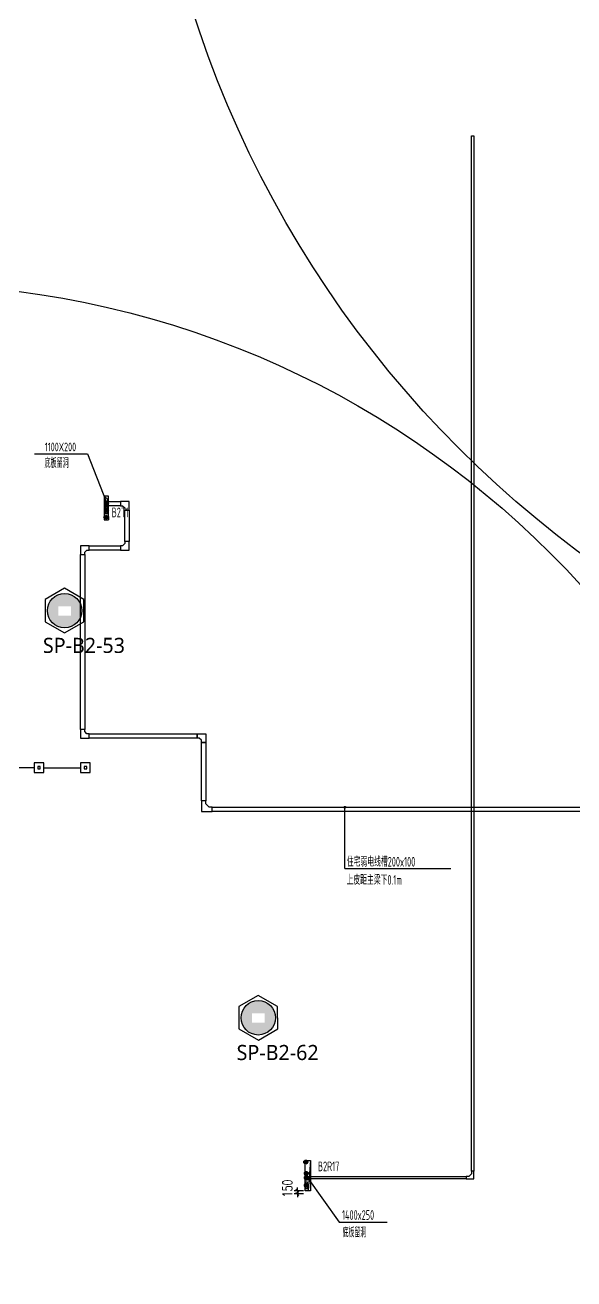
# Model space of a CAD drawing. Extents: x 444086 to 1693832, y -6784 to 371769.
# Drawn here: x 1523462 to 1548860, y 225366 to 283399 of the extents above; entities that cross this region are included whole.
import ezdxf

# ---------------------------------------------------------------- set-up
doc = ezdxf.new("R2010")
doc.units = 0
doc.header["$LTSCALE"] = 1000
doc.header["$MEASUREMENT"] = 0
doc.linetypes.add('CONTINOUS', pattern=[0])
doc.layers.get('0').update_dxf_attribs({"color": 1, "linetype": 'CONTINUOUS'})
doc.layers.get('Defpoints').update_dxf_attribs({"color": 8, "linetype": 'CONTINUOUS'})
for name, color, linetype in [('AP', 7, 'CONTINUOUS'), ('CABLETRAY_WEAK', 6, 'CONTINUOUS'), ('T-C-CHANNELS', 30, 'CONTINUOUS'), ('T-I-CHANNELS', 2, 'CONTINUOUS'), ('T-P-G RDJ', 1, 'CONTINOUS'), ('T-R-INTEGRATE', 1, 'CONTINUOUS'), ('T-SYSTEM', 4, 'CONTINUOUS'), ('T-SYSTEM BLOCK', 4, 'CONTINUOUS'), ('T-TEXT', 7, 'CONTINUOUS'), ('T-TEXT-RD', 3, 'CONTINUOUS'), ('T-电源线槽', 1, 'CONTINUOUS'), ('T-铁塔', 3, 'CONTINUOUS'), ('WALL', 9, 'CONTINUOUS')]:
    doc.layers.add(name, color=color, linetype=linetype)
doc.styles.add('DIM_FONT', font='SIMPLEX', dxfattribs={"width": 0.7, "bigfont": 'GBCBIG'})
doc.styles.add('GBSTYLE', font='gbxwxt.shx', dxfattribs={"width": 0.6, "bigfont": 'gbhzfs.shx'})
doc.styles.get("Standard").update_dxf_attribs({"font": 'GBENOR', "bigfont": 'GBCBIG'})
doc.dimstyles.new('DIMN150', dxfattribs={"dimscale": 1.5, "dimtxt": 300, "dimasz": 100, "dimexe": 250, "dimexo": 300, "dimgap": 150, "dimtad": 1, "dimdec": 0, "dimzin": 0, "dimdsep": 46, "dimtxsty": 'DIM_FONT', "dimblk": 'ARCHTICK', "dimcen": 0.09, "dimclrt": 7, "dimazin": 2, "dimtfac": 1, "dimtdec": 0, "dimtix": 1, "dimtmove": 2, "dimatfit": 3, "dimfxl": 1, "dimtolj": 1, "dimtzin": 0, "dimarcsym": 0})

# ---------------------------------------------------------------- blocks, each defined once
blk = doc.blocks.new('单口数据点')
at = {"layer": 'T-SYSTEM BLOCK'}
for points in [[(148816, -13376), (149116, -13376), (149116, -13076), (148816, -13076)], [(148929, -13263), (149004, -13263), (149004, -13188), (148929, -13188)]]:
    blk.add_lwpolyline(points, close=True, dxfattribs=at)
blk = doc.blocks.new('_ArchTick')
at = {"color": 0, "linetype": 'ByBlock', "const_width": 0.4}
blk.add_lwpolyline([(-0.5, -0.5), (0.5, 0.5)], dxfattribs=at)
blk = doc.blocks.new('*D718')
at = {"layer": 'Defpoints', "color": 0}
for p in [(-55263, 86600), (-54900, 86750, 0), (-54900, 86600, 0)]:
    blk.add_point(p, dxfattribs=at)
at = {"layer": 'T-P-G RDJ', "color": 0, "lineweight": -2}
for p, q in [((-54975, 86750), (-55413, 86750)), ((-54975, 86600), (-55413, 86600)), ((-55263, 86750), (-55263, 86900)), ((-55263, 86750), (-55263, 86600)), ((-55263, 86600), (-55263, 86450))]:
    blk.add_line(p, q, dxfattribs=at)
at = {"layer": 'T-P-G RDJ', "color": 0, "lineweight": -2, "xscale": 150, "yscale": 150, "zscale": 150}
for p, rotation in [((-55263, 86750), 270), ((-55263, 86600), 90)]:
    blk.add_blockref('_ArchTick', p, dxfattribs=dict(at, rotation=rotation))
at = {"layer": 'T-P-G RDJ', "color": 7, "insert": (-55724, 86857), "char_height": 450, "attachment_point": 5, "rotation": 90, "style": 'DIM_FONT'}
blk.add_mtext('\\A1;150', dxfattribs=at)
blk = doc.blocks.new('A$C27A92A3A')
at = {"layer": 'T-TEXT', "linetype": 'ByBlock'}
h = blk.add_hatch(color=7, dxfattribs=at)
edge = h.paths.add_edge_path()
edge.add_arc((-53068.2, 104500.4), 37.5, 0, 360)
at = {"layer": 'CABLETRAY_WEAK'}
for p, q in [((-47200, 87650.4, 0), (-47200, 135576.6, 0)), ((-47200, 135576.6, 0), (-47100, 135576.6, 0)), ((-47100, 135576.6, 0), (-47100, 87650.4, 0)), ((-47100, 87650.4, 0), (-47200, 87650.4, 0)), ((-47100, 87650.4, 0), (-47200, 87650.4, 0)), ((-47200, 87650.4, 0), (-47200, 87525.4, 0)), ((-47100, 87300.4, 0), (-47100, 87650.4, 0)), ((-54900, 87450.4), (-54800, 87250.4)), ((-54900, 87250.4), (-54800, 87450.4)), ((-54800, 87250.4, 0), (-54800, 87450.4, 0)), ((-54800, 87300.4, 0), (-54800, 87400.4, 0)), ((-54800, 87400.4, 0), (-47450, 87400.4, 0)), ((-47450, 87300.4, 0), (-54800, 87300.4, 0)), ((-47450, 87400.4, 0), (-47450, 87300.4, 0)), ((-47325, 87400.4, 0), (-47450, 87400.4, 0)), ((-47450, 87400.4, 0), (-47450, 87300.4, 0)), ((-47450, 87300.4, 0), (-47100, 87300.4, 0)), ((-47200, 87525.4, 0), (-47325, 87400.4, 0))]:
    blk.add_line(p, q, dxfattribs=at)
at = {"layer": 'CABLETRAY_WEAK', "elevation": 0}
blk.add_lwpolyline([(-54800, 87250.4), (-54800, 87450.4), (-54900, 87450.4), (-54900, 87250.4)], close=True, dxfattribs=at)
at = {"layer": 'T-C-CHANNELS'}
for p, q in [((-64050, 118100.4), (-64150, 118400.4)), ((-64150, 118100.4), (-64050, 118400.4))]:
    blk.add_line(p, q, dxfattribs=at)
at = {"layer": 'T-C-CHANNELS', "elevation": 0}
blk.add_lwpolyline([(-64150, 118100.4), (-64050, 118100.4), (-64050, 118400.4), (-64150, 118400.4)], close=True, dxfattribs=at)
at = {"layer": 'T-I-CHANNELS'}
for p, q in [((-64050, 118450.4), (-64150, 118650.4)), ((-64150, 118450.4), (-64050, 118650.4)), ((-64050, 118450.4, 0), (-64050, 118650.4, 0)), ((-64050, 118650.4, 0), (-63450, 118650.4, 0)), ((-63450, 118450.4, 0), (-64050, 118450.4, 0)), ((-63450, 118650.4, 0), (-63450, 118450.4, 0)), ((-63050, 118650.4, 0), (-63450, 118650.4, 0)), ((-63450, 118650.4, 0), (-63450, 118450.4, 0)), ((-63450, 118450.4, 0), (-63350, 118450.4, 0)), ((-63350, 118450.4, 0), (-63250, 118350.4, 0)), ((-63050, 118250.4, 0), (-63050, 118650.4, 0)), ((-63250, 118350.4, 0), (-63250, 118250.4, 0)), ((-63250, 118250.4, 0), (-63050, 118250.4, 0)), ((-63250, 116800.4, 0), (-63250, 118250.4, 0)), ((-63250, 118250.4, 0), (-63050, 118250.4, 0)), ((-63050, 118250.4, 0), (-63050, 116800.4, 0)), ((-63250, 116700.4, 0), (-63350, 116600.4, 0)), ((-63050, 116800.4, 0), (-63250, 116800.4, 0)), ((-63050, 116800.4, 0), (-63250, 116800.4, 0)), ((-63250, 116800.4, 0), (-63250, 116700.4, 0)), ((-63050, 116400.4, 0), (-63050, 116800.4, 0)), ((-64900, 116600.4, 0), (-65300, 116600.4, 0)), ((-65300, 116600.4, 0), (-65300, 116200.4, 0)), ((-65300, 108100.4, 0), (-65300, 116200.4, 0)), ((-65300, 116200.4, 0), (-65100, 116200.4, 0)), ((-65300, 116200.4, 0), (-65100, 116200.4, 0)), ((-65100, 116300.4, 0), (-65000, 116400.4, 0)), ((-65100, 116200.4, 0), (-65100, 116300.4, 0)), ((-65100, 116200.4, 0), (-65100, 108100.4, 0)), ((-65000, 116400.4, 0), (-64900, 116400.4, 0)), ((-64900, 116400.4, 0), (-64900, 116600.4, 0)), ((-64900, 116600.4, 0), (-63450, 116600.4, 0)), ((-64900, 116400.4, 0), (-64900, 116600.4, 0)), ((-63450, 116400.4, 0), (-64900, 116400.4, 0)), ((-63450, 116600.4, 0), (-63450, 116400.4, 0)), ((-63350, 116600.4, 0), (-63450, 116600.4, 0)), ((-63450, 116600.4, 0), (-63450, 116400.4, 0)), ((-63450, 116400.4, 0), (-63050, 116400.4, 0)), ((-65100, 108100.4, 0), (-65300, 108100.4, 0)), ((-65300, 108100.4, 0), (-65300, 107700.4, 0)), ((-65100, 108100.4, 0), (-65300, 108100.4, 0)), ((-65100, 108000.4, 0), (-65100, 108100.4, 0)), ((-65000, 107900.4, 0), (-65100, 108000.4, 0)), ((-65300, 107700.4, 0), (-64900, 107700.4, 0)), ((-64900, 107900.4, 0), (-65000, 107900.4, 0)), ((-64900, 107700.4, 0), (-64900, 107900.4, 0)), ((-64900, 107900.4, 0), (-59900, 107900.4, 0)), ((-64900, 107700.4, 0), (-64900, 107900.4, 0)), ((-59900, 107700.4, 0), (-64900, 107700.4, 0)), ((-59900, 107900.4, 0), (-59900, 107700.4, 0)), ((-59900, 107900.4, 0), (-59500, 107900.4, 0)), ((-59900, 107700.4, 0), (-59900, 107900.4, 0)), ((-59800, 107700.4, 0), (-59900, 107700.4, 0)), ((-59700, 107600.4, 0), (-59800, 107700.4, 0)), ((-59700, 107500.4, 0), (-59700, 107600.4, 0)), ((-59700, 107500.4, 0), (-59500, 107500.4, 0)), ((-59700, 104800.4, 0), (-59700, 107500.4, 0)), ((-59500, 107500.4, 0), (-59700, 107500.4, 0)), ((-59500, 107900.4, 0), (-59500, 107500.4, 0)), ((-59500, 107500.4, 0), (-59500, 104800.4, 0)), ((-59500, 104800.4, 0), (-59700, 104800.4, 0)), ((-59700, 104800.4, 0), (-59700, 104300.4, 0)), ((-59500, 104800.4, 0), (-59700, 104800.4, 0)), ((-59500, 104650.4, 0), (-59500, 104800.4, 0)), ((-59350, 104500.4, 0), (-59500, 104650.4, 0)), ((-59200, 104500.4, 0), (-59350, 104500.4, 0)), ((-59200, 104300.4, 0), (-59200, 104500.4, 0)), ((-59200, 104500.4, 0), (-30650, 104500.4, 0)), ((-59200, 104300.4, 0), (-59200, 104500.4, 0)), ((-59700, 104300.4, 0), (-59200, 104300.4, 0)), ((-30650, 104300.4, 0), (-59200, 104300.4, 0)), ((-54900, 87600.4), (-54800, 87500.4)), ((-54900, 87500.4), (-54800, 87600.4)), ((-54800, 87500.4, 0), (-54800, 87600.4, 0))]:
    blk.add_line(p, q, dxfattribs=at)
at = {"layer": 'T-I-CHANNELS', "elevation": 0}
for points in [[(-64150, 118450.4), (-64050, 118450.4), (-64050, 118650.4), (-64150, 118650.4)], [(-54800, 87500.4), (-54800, 87600.4), (-54900, 87600.4), (-54900, 87500.4)]]:
    blk.add_lwpolyline(points, close=True, dxfattribs=at)
at = {"layer": 'T-P-G RDJ'}
for p, q in [((-67422, 120860.5, 0), (-64967, 120860.5, 0)), ((-64967, 120860.5, 0), (-64105, 118648.8, 0)), ((-64200, 118900.4, 0), (-64050, 118750.4)), ((-64050, 118750.4), (-64000, 117800.4, 0)), ((-54650, 88150.4), (-54761.4, 86759.3)), ((-54781.9, 87330.8), (-53324.4, 85286.8, 0)), ((-54761.4, 86759.3), (-54900, 86749.8)), ((-53324.4, 85286.8, 0), (-51100.4, 85286.8, 0))]:
    blk.add_line(p, q, dxfattribs=at)
at = {"layer": 'T-P-G RDJ', "elevation": 0}
blk.add_lwpolyline([(-64200, 117800.4), (-64000, 117800.4), (-64000, 118900.4), (-64200, 118900.4)], close=True, dxfattribs=at)
at = {"layer": 'T-P-G RDJ'}
blk.add_lwpolyline([(-54650, 88150.4), (-54650, 86749.8), (-54900, 86749.8), (-54900, 88150.4)], close=True, dxfattribs=at)
at = {"layer": 'T-SYSTEM', "elevation": 0}
for points in [[(-64100, 118550.4, 0, 0, 0), (-63601.4, 119049, 150, 0, 0), (-63362.4, 119288, 0, 0, 0)], [(-64100, 118250.4, 0, 0, 0), (-63601.4, 118749, 150, 0, 0), (-63362.4, 118988, 0, 0, 0)], [(-64100, 118550.4, 0, 0, 0), (-64598.6, 118051.8, 150, 0, 0), (-64837.6, 117812.8, 0, 0, 0)], [(-63387.4, 118663, 0, 0, 0), (-63886, 118164.4, 150, 0, 0), (-64125, 117925.4, 0, 0, 0)], [(-64125, 117925.4, 0, 0, 0), (-64623.6, 117426.8, 150, 0, 0), (-64862.6, 117187.8, 0, 0, 0)], [(-64100, 118250.4, 0, 0, 0), (-64598.6, 117751.8, 150, 0, 0), (-64837.6, 117512.8, 0, 0, 0)], [(-54875, 88075.4, 0, 0, 0), (-54376.4, 88574, 150, 0, 0), (-54137.4, 88813, 0, 0, 0)], [(-54112.4, 88287.9, 0, 0, 0), (-54611, 87789.4, 150, 0, 0), (-54850, 87550.4, 0, 0, 0)], [(-54875, 88075.4, 0, 0, 0), (-55373.6, 87576.8, 150, 0, 0), (-55612.6, 87337.8, 0, 0, 0)], [(-54112.4, 88087.9, 0, 0, 0), (-54611, 87589.4, 150, 0, 0), (-54850, 87350.4, 0, 0, 0)], [(-54112.4, 87737.9, 0, 0, 0), (-54611, 87239.4, 150, 0, 0), (-54850, 87000.4, 0, 0, 0)], [(-54850, 87550.4, 0, 0, 0), (-55348.6, 87051.8, 150, 0, 0), (-55587.6, 86812.8, 0, 0, 0)], [(-54850, 87350.4, 0, 0, 0), (-55348.6, 86851.8, 150, 0, 0), (-55587.6, 86612.8, 0, 0, 0)], [(-54850, 87000.4, 0, 0, 0), (-55348.6, 86501.8, 150, 0, 0), (-55587.6, 86262.8, 0, 0, 0)]]:
    blk.add_lwpolyline(points, format="xyseb", dxfattribs=at)
at = {"layer": 'T-SYSTEM', "const_width": 90, "elevation": 0}
for points in [[(-64145, 118550.4, 1), (-64055, 118550.4, 1)], [(-64145, 118550.4, 1), (-64055, 118550.4, 1)], [(-64145, 118550.4, 1), (-64055, 118550.4, 1)], [(-64170, 117925.4, 1), (-64080, 117925.4, 1)], [(-64170, 117925.4, 1), (-64080, 117925.4, 1)], [(-64170, 117925.4, 1), (-64080, 117925.4, 1)], [(-64145, 118250.4, 1), (-64055, 118250.4, 1)], [(-64145, 118250.4, 1), (-64055, 118250.4, 1)], [(-64145, 118250.4, 1), (-64055, 118250.4, 1)], [(-54920, 88075.4, 1), (-54830, 88075.4, 1)], [(-54920, 88075.4, 1), (-54830, 88075.4, 1)], [(-54920, 88075.4, 1), (-54830, 88075.4, 1)], [(-54895, 87550.4, 1), (-54805, 87550.4, 1)], [(-54895, 87550.4, 1), (-54805, 87550.4, 1)], [(-54895, 87550.4, 1), (-54805, 87550.4, 1)], [(-54895, 87550.4, 1), (-54805, 87550.4, 1)], [(-54895, 87550.4, 1), (-54805, 87550.4, 1)], [(-54895, 87550.4, 1), (-54805, 87550.4, 1)], [(-54895, 87350.4, 1), (-54805, 87350.4, 1)], [(-54895, 87350.4, 1), (-54805, 87350.4, 1)], [(-54895, 87350.4, 1), (-54805, 87350.4, 1)], [(-54895, 87350.4, 1), (-54805, 87350.4, 1)], [(-54895, 87350.4, 1), (-54805, 87350.4, 1)], [(-54895, 87350.4, 1), (-54805, 87350.4, 1)], [(-54895, 87000.4, 1), (-54805, 87000.4, 1)], [(-54895, 87000.4, 1), (-54805, 87000.4, 1)], [(-54895, 87000.4, 1), (-54805, 87000.4, 1)]]:
    blk.add_lwpolyline(points, format="xyb", close=True, dxfattribs=at)
at = {"layer": 'T-SYSTEM'}
for centre in [(-64100, 118550.4), (-64100, 118550.4), (-64100, 118550.4), (-64125, 117925.4), (-64125, 117925.4), (-64125, 117925.4), (-64100, 118250.4), (-64100, 118250.4), (-64100, 118250.4), (-54875, 88075.4), (-54875, 88075.4), (-54875, 88075.4), (-54850, 87550.4), (-54850, 87550.4), (-54850, 87550.4), (-54850, 87550.4), (-54850, 87550.4), (-54850, 87550.4), (-54850, 87350.4), (-54850, 87350.4), (-54850, 87350.4), (-54850, 87350.4), (-54850, 87350.4), (-54850, 87350.4), (-54850, 87000.4), (-54850, 87000.4), (-54850, 87000.4)]:
    blk.add_circle(centre, 90, dxfattribs=at)
at = {"layer": 'T-TEXT', "color": 7, "linetype": 'ByBlock'}
for q in [(-53068.2, 104500.4), (-48156.4, 101661.5)]:
    blk.add_line((-53068.2, 101661.5), q, dxfattribs=at)
blk.add_circle((-53068.2, 104500.4), 37.5, dxfattribs=at)
at = {"layer": 'T-电源线槽', "linetype": 'ByBlock', "ltscale": 0.05}
for p, q in [((-64150, 117900.4), (-64100, 117950.4)), ((-64150, 117950.4), (-64100, 117900.4)), ((-54900, 88100.4), (-54850, 88050.4)), ((-54850, 88100.4), (-54900, 88050.4))]:
    blk.add_line(p, q, dxfattribs=at)
at = {"layer": 'T-电源线槽', "linetype": 'ByBlock', "ltscale": 0.05, "elevation": 0}
for points in [[(-64150, 117900.4), (-64100, 117900.4), (-64100, 117950.4), (-64150, 117950.4)], [(-54900, 88100.4), (-54900, 88050.4), (-54850, 88050.4), (-54850, 88100.4)]]:
    blk.add_lwpolyline(points, close=True, dxfattribs=at)
at = {"layer": 'T-铁塔', "linetype": 'ByBlock', "elevation": 0}
blk.add_lwpolyline([(-54900, 87150.4), (-54900, 86850.4), (-54800, 86850.4), (-54800, 87150.4)], close=True, dxfattribs=at)
at = {"layer": 'T-P-G RDJ', "style": 'GBSTYLE'}
for s, height, width, p in [('1100X200', 400, 0.7, (-66950, 120974.1, 0)), ('底板留洞', 400, 0.7, (-66963.5, 120210.7, 0)), ('1400x250', 450, 0.6, (-53194.4, 85400.4, 0)), ('底板留洞', 450, 0.6, (-53163.5, 84594.2, 0))]:
    blk.add_text(s, height=height, dxfattribs=dict(at, width=width)).set_placement(p)
at = {"layer": 'T-TEXT', "color": 7, "linetype": 'ByBlock', "style": 'GBSTYLE', "width": 0.7}
for s, p in [('住宅弱电线槽200x100', (-52971.9, 101750.9)), ('上皮距主梁下0.1m', (-52984.2, 100910.2))]:
    blk.add_text(s, height=450, dxfattribs=at).set_placement(p)
at = {"layer": 'T-TEXT-RD', "style": 'GBSTYLE', "width": 0.7}
for s, p in [('B2T1', (-63856, 117920.3, 0)), ('B2R17', (-54310.3, 87651.3, 0))]:
    blk.add_text(s, height=450, dxfattribs=at).set_placement(p)
at = {"layer": 'T-P-G RDJ'}
dim = blk.add_linear_dim(base=(-55263.4, 86600.4, 0), p1=(-54900, 86750.4), p2=(-54900, 86600.4), angle=270, dimstyle='DIMN150', override={"dimexe": 100, "dimexo": 50, "dimfxl": 100}, dxfattribs=at)
dim.commit()
dim.dimension.update_dxf_attribs({"geometry": '*D718', "text_midpoint": (-55723.8, 86856.8, 0), "dimtype": 128})
blk = doc.blocks.new('A$C52D40F68')
at = {"layer": 'CABLETRAY_WEAK'}
blk.add_blockref('A$C27A92A3A', (189628, -151726, 0), dxfattribs=at)

msp = doc.modelspace()

# ---------------------------------------------------------------- hatches: boundary and pattern name
at = {"layer": 'WALL', "linetype": 'ByBlock'}
h = msp.add_hatch(dxfattribs=at)
h.set_pattern_fill('ESCHER', color=3)
h.set_pattern_definition([(60, (-1351958.335, -2145470.51), (-30.47999999, -7e-09), [27.94, -2.54]), (180, (-1351958.335, -2145470.51), (15.24, -26.3964543), [27.94, -2.54]), (300, (-1351958.335, -2145470.51), (30.47999999, -7e-09), [27.94, -2.54]), (60, (-1351955.795, -2145470.51), (-30.47999999, -7e-09), [5.08, -25.4]), (300, (-1351955.795, -2145470.51), (30.47999999, -7e-09), [5.08, -25.4]), (60, (-1351959.605, -2145468.31), (-30.47999999, -7e-09), [5.08, -25.4]), (180, (-1351959.605, -2145468.31), (15.24, -26.3964543), [5.08, -25.4]), (300, (-1351959.605, -2145472.71), (30.47999999, -7e-09), [5.08, -25.4]), (180, (-1351959.605, -2145472.71), (15.24, -26.3964543), [5.08, -25.4]), (60, (-1351968.495, -2145470.51), (-30.47999999, -7e-09), [5.08, -25.4]), (300, (-1351968.495, -2145470.51), (30.47999999, -7e-09), [5.08, -25.4]), (60, (-1351953.255, -2145479.31), (-30.47999999, -7e-09), [5.08, -25.4]), (180, (-1351953.255, -2145479.31), (15.24, -26.3964543), [5.08, -25.4]), (300, (-1351953.255, -2145461.712), (30.47999999, -7e-09), [5.08, -25.4]), (180, (-1351953.255, -2145461.712), (15.24, -26.3964543), [5.08, -25.4]), (0, (-1351953.255, -2145466.11), (-15.24, 26.3964543), [17.78, -12.7]), (0, (-1351953.255, -2145474.91), (-15.24, 26.3964543), [17.78, -12.7]), (120, (-1351957.065, -2145463.912), (-30.47999999, 7e-09), [17.78, -12.7]), (120, (-1351964.685, -2145468.31), (-30.47999999, 7e-09), [17.78, -12.7]), (240, (-1351964.685, -2145472.71), (15.23999999, -26.3964543), [17.78, -12.7]), (240, (-1351957.065, -2145477.11), (15.23999999, -26.3964543), [17.78, -12.7])])
h.paths.add_polyline_path([(1524493, 256296, 1), (1526085, 256296, 1)])
h.paths.add_polyline_path([(1525584, 256501), (1525584, 256066), (1524996, 256066), (1524996, 256501)], flags=16)
h = msp.add_hatch(dxfattribs=at)
h.set_pattern_fill('ESCHER', color=3)
h.set_pattern_definition([(60, (-1342994.297, -2164314.091), (-30.47999999, -7e-09), [27.94, -2.54]), (180, (-1342994.297, -2164314.091), (15.24, -26.3964543), [27.94, -2.54]), (300, (-1342994.297, -2164314.091), (30.47999999, -7e-09), [27.94, -2.54]), (60, (-1342991.757, -2164314.091), (-30.47999999, -7e-09), [5.08, -25.4]), (300, (-1342991.757, -2164314.091), (30.47999999, -7e-09), [5.08, -25.4]), (60, (-1342995.567, -2164311.892), (-30.47999999, -7e-09), [5.08, -25.4]), (180, (-1342995.567, -2164311.892), (15.24, -26.3964543), [5.08, -25.4]), (300, (-1342995.567, -2164316.29), (30.47999999, -7e-09), [5.08, -25.4]), (180, (-1342995.567, -2164316.29), (15.24, -26.3964543), [5.08, -25.4]), (60, (-1343004.457, -2164314.091), (-30.47999999, -7e-09), [5.08, -25.4]), (300, (-1343004.457, -2164314.091), (30.47999999, -7e-09), [5.08, -25.4]), (60, (-1342989.217, -2164322.89), (-30.47999999, -7e-09), [5.08, -25.4]), (180, (-1342989.217, -2164322.89), (15.24, -26.3964543), [5.08, -25.4]), (300, (-1342989.217, -2164305.293), (30.47999999, -7e-09), [5.08, -25.4]), (180, (-1342989.217, -2164305.293), (15.24, -26.3964543), [5.08, -25.4]), (0, (-1342989.217, -2164309.692), (-15.24, 26.3964543), [17.78, -12.7]), (0, (-1342989.217, -2164318.49), (-15.24, 26.3964543), [17.78, -12.7]), (120, (-1342993.027, -2164307.492), (-30.47999999, 7e-09), [17.78, -12.7]), (120, (-1343000.647, -2164311.892), (-30.47999999, 7e-09), [17.78, -12.7]), (240, (-1343000.647, -2164316.29), (15.23999999, -26.3964543), [17.78, -12.7]), (240, (-1342993.027, -2164320.69), (15.23999999, -26.3964543), [17.78, -12.7])])
h.paths.add_polyline_path([(1533457, 237452, 1), (1535049, 237452, 1)])
h.paths.add_polyline_path([(1534548, 237657), (1534548, 237223), (1533960, 237223), (1533960, 237657)], flags=16)

# ---------------------------------------------------------------- linework, layer by layer
at = {"layer": 'T-R-INTEGRATE'}
for centre, radius in [((1578900, 299155), 50000), ((1517663, 228825), 42594)]:
    msp.add_circle(centre, radius, dxfattribs=at)
at = {"layer": 'T-SYSTEM BLOCK', "elevation": 0}
for points in [[(1522214, 249032), (1523876, 249032)], [(1524326, 249025), (1526032, 249025)]]:
    msp.add_lwpolyline(points, dxfattribs=at)
at = {"layer": 'WALL', "color": 3, "linetype": 'ByBlock'}
for points in [[(1526187, 255785), (1526185, 256820), (1525287, 257336), (1524391, 256816), (1524394, 255780), (1525292, 255265)], [(1535151, 236941), (1535149, 237977), (1534251, 238492), (1533355, 237972), (1533358, 236937), (1534256, 236421)]]:
    msp.add_lwpolyline(points, close=True, dxfattribs=at)
for centre in [(1525289, 256296), (1534253, 237452)]:
    msp.add_circle(centre, 796, dxfattribs=at)

# ---------------------------------------------------------------- block references
at = {"layer": 'T-R-INTEGRATE'}
msp.add_blockref('A$C52D40F68', (1401697, 294425, 0), dxfattribs=at)
at = {"layer": 'T-SYSTEM BLOCK', "xscale": 1.5, "yscale": 1.5, "zscale": 1.5}
for p in [(1300652, 268864, 0), (1302807, 268864, 0)]:
    msp.add_blockref('单口数据点', p, dxfattribs=at)

# ---------------------------------------------------------------- texts
at = {"layer": 'AP', "color": 3, "char_height": 700, "attachment_point": 1}
for s, insert in [('{\\fMicrosoft YaHei|b0|i0|c134|p34;SP-B2-53}', (1524286, 255039)), ('{\\fMicrosoft YaHei|b0|i0|c134|p34;SP-B2-62}', (1533250, 236196))]:
    msp.add_mtext_dynamic_manual_height_columns(s, width=3644.11, gutter_width=12.5, heights=[0], dxfattribs=dict(at, insert=insert))

doc.saveas('drawing.dxf')
